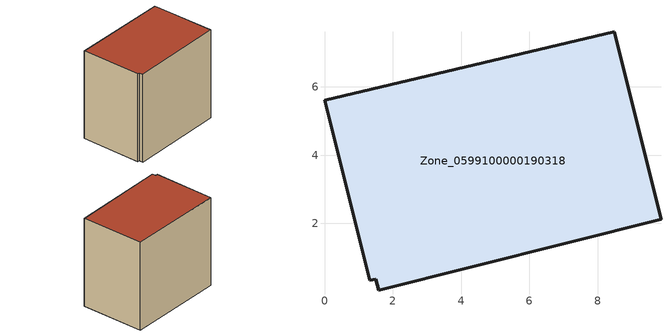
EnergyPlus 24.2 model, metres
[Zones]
Zone_0599100000190318
 floor ground (C_G): 1.51,0.37 1.33,0.33 0,5.62 8.48,7.61 9.86,2.12 1.59,0.05 z0
 wall outside (C_F): 9.86,2.12 8.48,7.61 0,5.62 1.33,0.33 1.51,0.37 1.59,0.05 9.86,2.12 z0:8.2
 roof outside (C_R): 1.51,0.37 1.59,0.05 9.86,2.12 8.48,7.61 0,5.62 1.33,0.33 z8.2
[BUILDING]
Pand.0599100000190318: North Axis=0; Terrain=City; Loads Convergence Tolerance Value=0.04; Temperature Convergence Tolerance Value=0.4; Solar Distribution=FullExterior; Maximum Number of Warmup Days=25; Minimum Number of Warmup Days=1
[Site:Location]
Rotterdam.The.Hague.AP_ZH_NLD Design_Conditions: Latitude=51.96; Longitude=4.45; Time Zone=1; Elevation=-4.5
[SITE:GROUNDTEMPERATURE:BUILDINGSURFACE]
18, 18, 18, 18, 18, 18, 18, 18, 18, 18, 18, 18
[MATERIAL] Thermal Absorptance=0.9; Solar Absorptance=0.7; Visible Absorptance=0.7
Name | Roughness | Thickness | Conductivity | Density | Specific Heat
G.TC.1975-1991 | MediumSmooth | 0.15 | 0.288461 | 540 | 1210
F.TC.1975-1991 | Rough | 0.3 | 0.230769 | 1920 | 840
R.TC.1975-1991 | MediumRough | 0.2 | 0.153846 | 1500 | 1000
[CONSTRUCTION]
C_G: G.TC.1975-1991
C_F: F.TC.1975-1991
C_R: R.TC.1975-1991
[ZONE]
Zone_0599100000190318: Type=1; Multiplier=1; Ceiling Height=Autocalculate; Volume=Autocalculate; Floor Area=autocalculate; Part of Total Floor Area=Yes
[ZONEINFILTRATION:DESIGNFLOWRATE]
Infil_Zone_0599100000190318: Zone or ZoneList or Space or SpaceList=Zone_0599100000190318; Schedule=AlwaysOn; Design Flow Rate Calculation Method=Flow/Area; Flow Rate per Floor Area=0.003; Constant Term Coefficient=1; Temperature Term Coefficient=0; Velocity Term Coefficient=0; Velocity Squared Term Coefficient=0
[HVACTEMPLATE:ZONE:IDEALLOADSAIRSYSTEM]
Zone_0599100000190318: Maximum Heating Supply Air Temperature=50; Minimum Cooling Supply Air Temperature=13; Maximum Heating Supply Air Humidity Ratio=0.0156; Minimum Cooling Supply Air Humidity Ratio=0.0077; Heating Limit=NoLimit; Cooling Limit=NoLimit; Dehumidification Control Type=ConstantSensibleHeatRatio; Cooling Sensible Heat Ratio=0.7; Dehumidification Setpoint=60; Humidification Control Type=None; Humidification Setpoint=30; Outdoor Air Method=None; Outdoor Air Flow Rate per Person=0.00944; Outdoor Air Flow Rate per Zone Floor Area=0; Outdoor Air Flow Rate per Zone=0; Demand Controlled Ventilation Type=None; Outdoor Air Economizer Type=NoEconomizer; Heat Recovery Type=None; Sensible Heat Recovery Effectiveness=0.7; Latent Heat Recovery Effectiveness=0.65
[ZONECONTROL:THERMOSTAT]
ThermostatControl_Zone_0599100000190318: Zone or ZoneList=Zone_0599100000190318; Control Type Schedule=DualSetpointControlType; Control 1=Thermostat_Zone_0599100000190318; Temperature Difference Between Cutout And Setpoint=0
[THERMOSTATSETPOINT:DUALSETPOINT]
Thermostat_Zone_0599100000190318: Heating Setpoint Temperature Schedule=HeatingSetpoint_Zone_0599100000190318; Cooling Setpoint Temperature Schedule=CoolingSetpoint_Zone_0599100000190318
[SCHEDULE:COMPACT]
HeatingSetpoint_Zone_0599100000190318: Through: 12/31, For: AllDays, Until: 24:00, 21
CoolingSetpoint_Zone_0599100000190318: Through: 12/31, For: AllDays, Until: 24:00, 24
DualSetpointControlType: Through: 12/31, For: AllDays, Until: 24:00, 4
AlwaysOn: Through: 12/31, For: AllDays, Until: 24:00, 1
